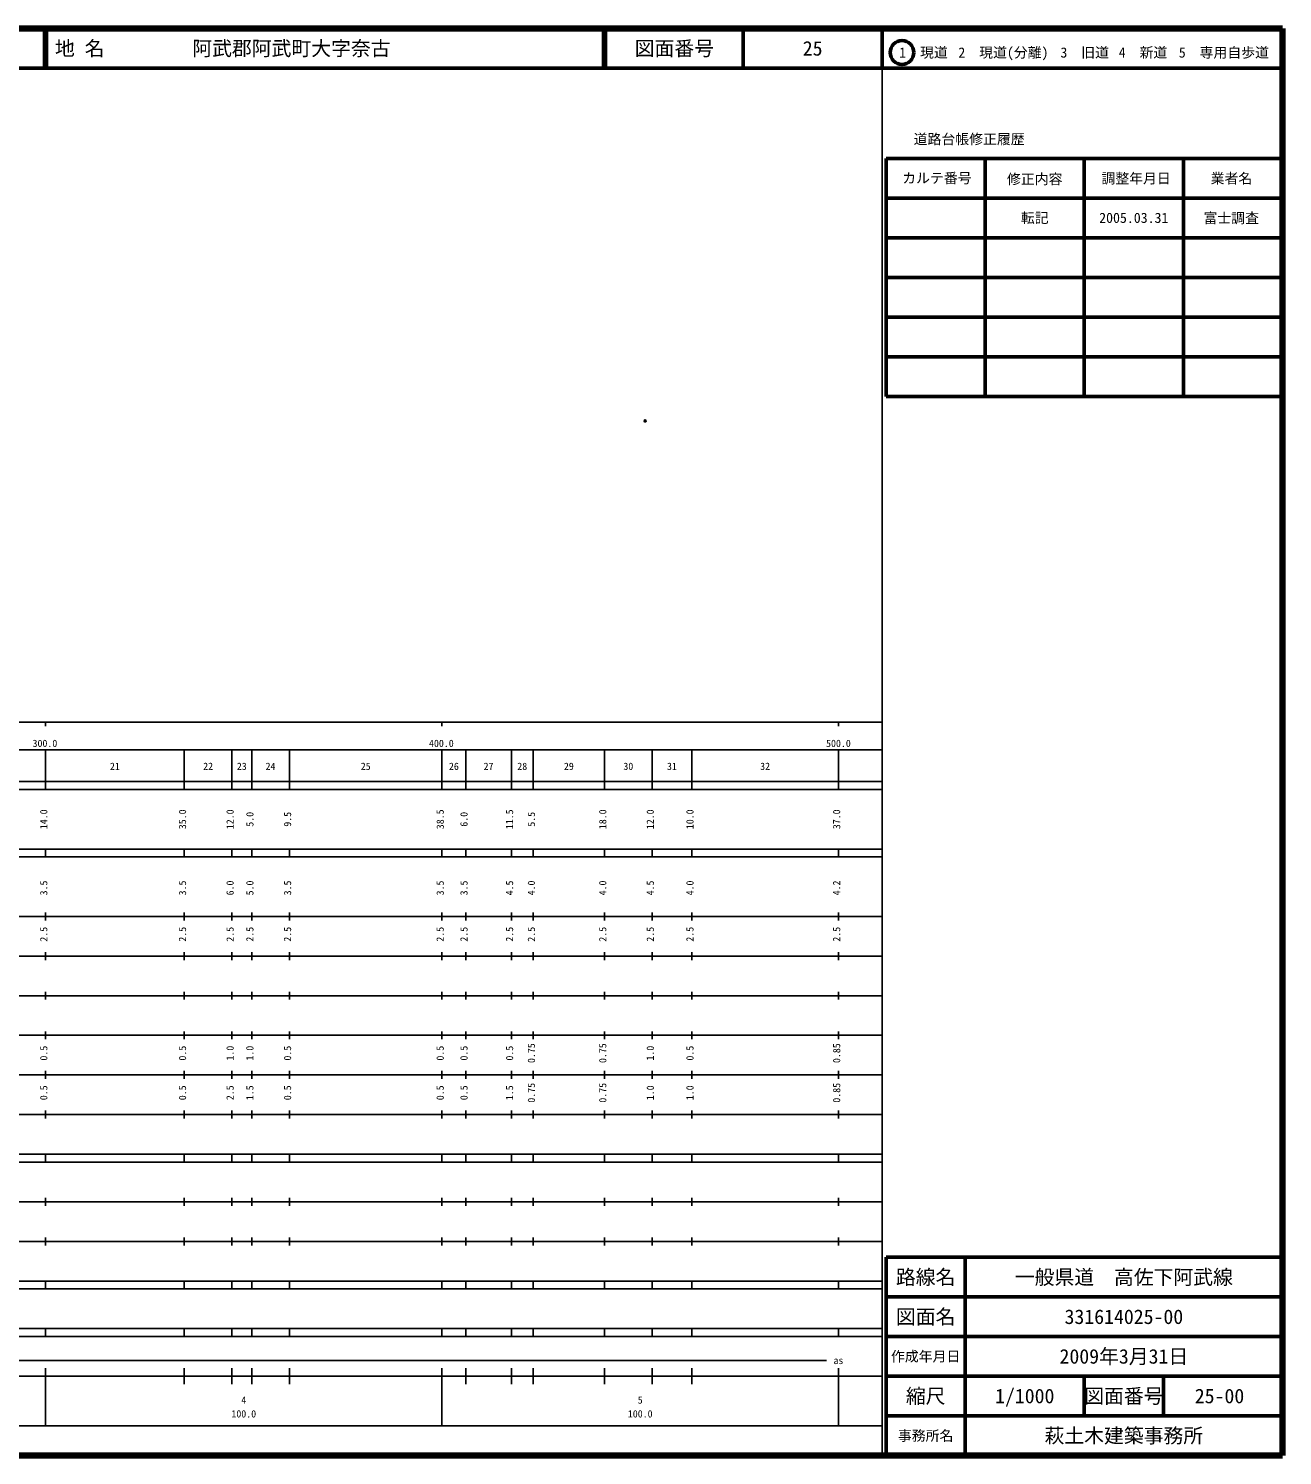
# Model space of a CAD drawing. Units: millimetres on the paper. Extents: x 40 to 680, y 20 to 380.
# Drawn here: x 363.7 to 680, y 20 to 380 of the extents above; entities that cross this region are included whole.
import ezdxf
from ezdxf.enums import TextEntityAlignment as Align

# ---------------------------------------------------------------- set-up
doc = ezdxf.new("R2010")
doc.units = ezdxf.units.MM
doc.header["$PDMODE"] = 32
doc.header["$PDSIZE"] = 0.5
doc.layers.add('M-OTRS', color=6, linetype='Continuous')
doc.layers.add('M-TTL-TXT', color=7, linetype='Continuous')
for name, color, linetype, lineweight in [('M-TTL', 2, 'Continuous', 140), ('M-TTL-BAND', 7, 'Continuous', 25), ('M-TTL-FRAM', 2, 'Continuous', 50), ('M-TTL-LINE', 7, 'Continuous', 50)]:
    doc.layers.add(name, color=color, linetype=linetype, lineweight=lineweight)
doc.styles.add('ＭＳ ゴシック', font='')
doc.styles.get('ＭＳ ゴシック').set_extended_font_data('MS Gothic')

msp = doc.modelspace()

# ---------------------------------------------------------------- linework, layer by layer
at = {"layer": 'M-OTRS'}
msp.add_point((519.224, 280.988), dxfattribs=at)
at = {"layer": 'M-TTL'}
for p, q in [((680, 380), (40, 380)), ((680, 20), (680, 380)), ((40, 20), (680, 20))]:
    msp.add_line(p, q, dxfattribs=at)
at = {"layer": 'M-TTL-BAND'}
for p, q in [((579, 20), (579, 370)), ((40, 205), (579, 205)), ((368, 205), (368, 204)), ((468, 205), (468, 204)), ((568, 205), (568, 204)), ((68, 198), (579, 198)), ((368, 188), (368, 198)), ((403, 188), (403, 198)), ((415, 188), (415, 198)), ((420, 188), (420, 198)), ((429.5, 188), (429.5, 198)), ((468, 188), (468, 198)), ((474, 188), (474, 198)), ((485.5, 188), (485.5, 198)), ((491, 188), (491, 198)), ((509, 188), (509, 198)), ((521, 188), (521, 198)), ((531, 188), (531, 198)), ((568, 188), (568, 198)), ((40, 190), (579, 190)), ((40, 188), (579, 188)), ((40, 173), (579, 173)), ((368, 171), (368, 173)), ((403, 171), (403, 173)), ((415, 171), (415, 173)), ((420, 171), (420, 173)), ((429.5, 171), (429.5, 173)), ((468, 171), (468, 173)), ((474, 171), (474, 173)), ((485.5, 171), (485.5, 173)), ((491, 171), (491, 173)), ((509, 171), (509, 173)), ((521, 171), (521, 173)), ((531, 171), (531, 173)), ((568, 171), (568, 173)), ((40, 171), (579, 171)), ((40, 156), (579, 156)), ((368, 155), (368, 157)), ((403, 155), (403, 157)), ((415, 155), (415, 157)), ((420, 155), (420, 157)), ((429.5, 155), (429.5, 157)), ((468, 155), (468, 157)), ((474, 155), (474, 157)), ((485.5, 155), (485.5, 157)), ((491, 155), (491, 157)), ((509, 155), (509, 157)), ((521, 155), (521, 157)), ((531, 155), (531, 157)), ((568, 155), (568, 157)), ((46, 146), (579, 146)), ((368, 145), (368, 147)), ((403, 145), (403, 147)), ((415, 145), (415, 147)), ((420, 145), (420, 147)), ((429.5, 145), (429.5, 147)), ((468, 145), (468, 147)), ((474, 145), (474, 147)), ((485.5, 145), (485.5, 147)), ((491, 145), (491, 147)), ((509, 145), (509, 147)), ((521, 145), (521, 147)), ((531, 145), (531, 147)), ((568, 145), (568, 147)), ((368, 135), (368, 137)), ((403, 135), (403, 137)), ((415, 135), (415, 137)), ((420, 135), (420, 137)), ((429.5, 135), (429.5, 137)), ((468, 135), (468, 137)), ((474, 135), (474, 137)), ((485.5, 135), (485.5, 137)), ((491, 135), (491, 137)), ((509, 135), (509, 137)), ((521, 135), (521, 137)), ((531, 135), (531, 137)), ((568, 135), (568, 137)), ((52, 136), (579, 136)), ((46, 126), (579, 126)), ((368, 125), (368, 127)), ((403, 125), (403, 127)), ((415, 125), (415, 127)), ((420, 125), (420, 127)), ((429.5, 125), (429.5, 127)), ((468, 125), (468, 127)), ((474, 125), (474, 127)), ((485.5, 125), (485.5, 127)), ((491, 125), (491, 127)), ((509, 125), (509, 127)), ((521, 125), (521, 127)), ((531, 125), (531, 127)), ((568, 125), (568, 127)), ((52, 116), (579, 116)), ((368, 115), (368, 117)), ((403, 115), (403, 117)), ((415, 115), (415, 117)), ((420, 115), (420, 117)), ((429.5, 115), (429.5, 117)), ((468, 115), (468, 117)), ((474, 115), (474, 117)), ((485.5, 115), (485.5, 117)), ((491, 115), (491, 117)), ((509, 115), (509, 117)), ((521, 115), (521, 117)), ((531, 115), (531, 117)), ((568, 115), (568, 117)), ((46, 106), (579, 106)), ((368, 105), (368, 107)), ((403, 105), (403, 107)), ((415, 105), (415, 107)), ((420, 105), (420, 107)), ((429.5, 105), (429.5, 107)), ((468, 105), (468, 107)), ((474, 105), (474, 107)), ((485.5, 105), (485.5, 107)), ((491, 105), (491, 107)), ((509, 105), (509, 107)), ((521, 105), (521, 107)), ((531, 105), (531, 107)), ((568, 105), (568, 107)), ((40, 96), (579, 96)), ((40, 94), (579, 94)), ((368, 94), (368, 96)), ((403, 94), (403, 96)), ((415, 94), (415, 96)), ((420, 94), (420, 96)), ((429.5, 94), (429.5, 96)), ((468, 94), (468, 96)), ((474, 94), (474, 96)), ((485.5, 94), (485.5, 96)), ((491, 94), (491, 96)), ((509, 94), (509, 96)), ((521, 94), (521, 96)), ((531, 94), (531, 96)), ((568, 94), (568, 96)), ((49, 84), (579, 84)), ((368, 83), (368, 85)), ((403, 83), (403, 85)), ((415, 83), (415, 85)), ((420, 83), (420, 85)), ((429.5, 83), (429.5, 85)), ((468, 83), (468, 85)), ((474, 83), (474, 85)), ((485.5, 83), (485.5, 85)), ((491, 83), (491, 85)), ((509, 83), (509, 85)), ((521, 83), (521, 85)), ((531, 83), (531, 85)), ((568, 83), (568, 85)), ((40, 74), (579, 74)), ((368, 73), (368, 75)), ((403, 73), (403, 75)), ((415, 73), (415, 75)), ((420, 73), (420, 75)), ((429.5, 73), (429.5, 75)), ((468, 73), (468, 75)), ((474, 73), (474, 75)), ((485.5, 73), (485.5, 75)), ((491, 73), (491, 75)), ((509, 73), (509, 75)), ((521, 73), (521, 75)), ((531, 73), (531, 75)), ((568, 73), (568, 75)), ((40, 64), (579, 64)), ((40, 62), (579, 62)), ((368, 62), (368, 64)), ((403, 62), (403, 64)), ((415, 62), (415, 64)), ((420, 62), (420, 64)), ((429.5, 62), (429.5, 64)), ((468, 62), (468, 64)), ((474, 62), (474, 64)), ((485.5, 62), (485.5, 64)), ((491, 62), (491, 64)), ((509, 62), (509, 64)), ((521, 62), (521, 64)), ((531, 62), (531, 64)), ((568, 62), (568, 64)), ((40, 52), (579, 52)), ((368, 50), (368, 52)), ((403, 50), (403, 52)), ((415, 50), (415, 52)), ((420, 50), (420, 52)), ((429.5, 50), (429.5, 52)), ((468, 50), (468, 52)), ((474, 50), (474, 52)), ((485.5, 50), (485.5, 52)), ((491, 50), (491, 52)), ((509, 50), (509, 52)), ((521, 50), (521, 52)), ((531, 50), (531, 52)), ((568, 50), (568, 52)), ((40, 50), (579, 50)), ((71, 44), (565, 44)), ((40, 40), (579, 40)), ((368, 27.5), (368, 42)), ((403, 38), (403, 42)), ((415, 38), (415, 42)), ((420, 38), (420, 42)), ((429.5, 38), (429.5, 42)), ((468, 27.5), (468, 42)), ((474, 38), (474, 42)), ((485.5, 38), (485.5, 42)), ((491, 38), (491, 42)), ((509, 38), (509, 42)), ((521, 38), (521, 42)), ((531, 38), (531, 42)), ((568, 27.5), (568, 42)), ((68, 27.5), (579, 27.5))]:
    msp.add_line(p, q, dxfattribs=at)
at = {"layer": 'M-TTL-FRAM'}
for p, q in [((580, 347.197), (580, 287.197)), ((580, 347.197), (680, 347.197)), ((580, 287.197), (680, 287.197)), ((680, 70), (580, 70)), ((580, 70), (580, 20))]:
    msp.add_line(p, q, dxfattribs=at)
at = {"layer": 'M-TTL-LINE'}
for p, q in [((367.75, 380), (367.75, 370)), ((368.25, 380), (368.25, 370)), ((508.747, 380), (508.747, 370)), ((509.247, 380), (509.247, 370)), ((543.997, 380), (543.997, 370)), ((579, 380), (579, 370)), ((40, 370), (680, 370)), ((605, 347.197), (605, 287.197)), ((630, 347.197), (630, 287.197)), ((655, 347.197), (655, 287.197)), ((580, 337.197), (680, 337.197)), ((580, 327.197), (680, 327.197)), ((580, 317.197), (680, 317.197)), ((580, 307.197), (680, 307.197)), ((580, 297.197), (680, 297.197)), ((600, 70), (600, 20)), ((680, 60), (580, 60)), ((680, 50), (580, 50)), ((680, 40), (580, 40)), ((630, 40), (630, 30)), ((650, 40), (650, 30)), ((680, 30), (580, 30))]:
    msp.add_line(p, q, dxfattribs=at)
msp.add_circle((584.031, 373.958), 3, dxfattribs=at)

# ---------------------------------------------------------------- texts
at = {"layer": 'M-TTL-BAND', "style": 'ＭＳ ゴシック'}
for s, p in [('300.0', (367.844, 198.195)), ('400.0', (467.844, 198.195)), ('500.0', (568, 198.195)), ('21', (385.5, 192.405)), ('22', (409, 192.405)), ('23', (417.5, 192.405)), ('24', (424.75, 192.405)), ('25', (448.75, 192.405)), ('26', (471, 192.405)), ('27', (479.75, 192.405)), ('28', (488.25, 192.405)), ('29', (500, 192.405)), ('30', (515, 192.405)), ('31', (526, 192.405)), ('32', (549.5, 192.405)), ('as', (568, 42.5)), ('4', (418, 32.523)), ('5', (518, 32.523)), ('100.0', (418, 29.033)), ('100.0', (518, 29.033))]:
    msp.add_text(s, height=1.833, dxfattribs=at).set_placement(p, align=Align.BOTTOM_CENTER)
for s, p in [('14.0', (369, 180.5)), ('35.0', (404, 180.5)), ('12.0', (416, 180.5)), ('5.0', (421, 180.5)), ('9.5', (430.5, 180.5)), ('38.5', (469, 180.5)), ('6.0', (475, 180.5)), ('11.5', (486.5, 180.5)), ('5.5', (492, 180.5)), ('18.0', (510, 180.5)), ('12.0', (522, 180.5)), ('10.0', (532, 180.5)), ('37.0', (569, 180.5)), ('3.5', (369, 163.174)), ('3.5', (404, 163.174)), ('6.0', (416, 163.174)), ('5.0', (421, 163.174)), ('3.5', (430.5, 163.174)), ('3.5', (469, 163.174)), ('3.5', (475, 163.174)), ('4.5', (486.5, 163.174)), ('4.0', (492, 163.174)), ('4.0', (510, 163.174)), ('4.5', (522, 163.174)), ('4.0', (532, 163.174)), ('4.2', (569, 163.174)), ('2.5', (369, 151.5)), ('2.5', (404, 151.5)), ('2.5', (416, 151.5)), ('2.5', (421, 151.5)), ('2.5', (430.5, 151.5)), ('2.5', (469, 151.5)), ('2.5', (475, 151.5)), ('2.5', (486.5, 151.5)), ('2.5', (492, 151.5)), ('2.5', (510, 151.5)), ('2.5', (522, 151.5)), ('2.5', (532, 151.5)), ('2.5', (569, 151.5)), ('0.5', (369, 121.5)), ('0.5', (404, 121.5)), ('1.0', (416, 121.5)), ('1.0', (421, 121.5)), ('0.5', (430.5, 121.5)), ('0.5', (469, 121.5)), ('0.5', (475, 121.5)), ('0.5', (486.5, 121.5)), ('0.75', (492, 121.5)), ('0.75', (510, 121.5)), ('1.0', (522, 121.5)), ('0.5', (532, 121.5)), ('0.85', (569, 121.5)), ('0.5', (369, 111.5)), ('0.5', (404, 111.5)), ('2.5', (416, 111.5)), ('1.5', (421, 111.5)), ('0.5', (430.5, 111.5)), ('0.5', (469, 111.5)), ('0.5', (475, 111.5)), ('1.5', (486.5, 111.5)), ('0.75', (492, 111.5)), ('0.75', (510, 111.5)), ('1.0', (522, 111.5)), ('1.0', (532, 111.5)), ('0.85', (569, 111.5))]:
    msp.add_text(s, height=1.833, rotation=90, dxfattribs=at).set_placement(p, align=Align.BOTTOM_CENTER)
at = {"layer": 'M-TTL-TXT', "style": 'ＭＳ ゴシック'}
for s, p in [('地 名', (370.38, 375)), ('阿武郡阿武町大字奈古', (405.024, 375))]:
    msp.add_text(s, height=3.666, dxfattribs=at).set_placement(p, align=Align.MIDDLE_LEFT)
for s, height, p in [('図面番号', 3.666, (526.622, 375)), ('25', 3.666, (561.497, 375)), ('1\u3000現道', 2.566, (589.448, 373.958)), ('2\u3000現道(分離)', 2.566, (609.619, 373.958)), ('3\u3000旧道', 2.566, (630.121, 373.958)), ('4\u3000新道', 2.566, (644.824, 373.958)), ('5\u3000専用自歩道', 2.566, (665.228, 373.958)), ('道路台帳修正履歴', 2.566, (600.968, 352.113)), ('カルテ番号', 2.566, (592.839, 342.277)), ('修正内容', 2.566, (617.509, 342.023)), ('調整年月日', 2.566, (643.089, 342.197)), ('業者名', 2.566, (667.134, 342.197)), ('転記', 2.566, (617.5, 332.245)), ('2005.03.31', 2.566, (642.5, 332.245)), ('富士調査', 2.566, (667.077, 332.189)), ('路線名', 3.666, (590, 65)), ('路線名', 3.666, (590, 65)), ('一般県道\u3000高佐下阿武線', 3.666, (640, 65)), ('図面名', 3.666, (590, 55)), ('図面名', 3.666, (590, 55)), ('331614025-00', 3.666, (640, 55)), ('2009年3月31日', 3.666, (640, 45)), ('作成年月日', 2.566, (590, 45)), ('作成年月日', 2.566, (590, 45)), ('縮尺', 3.666, (590, 35)), ('縮尺', 3.666, (590, 35)), ('1/1000', 3.666, (615, 35)), ('図面番号', 3.666, (640, 35)), ('図面番号', 3.666, (640, 35)), ('25-00', 3.666, (664.125, 35)), ('事務所名', 2.566, (590, 25)), ('事務所名', 2.566, (590, 25)), ('萩土木建築事務所', 3.666, (640, 25))]:
    msp.add_text(s, height=height, dxfattribs=at).set_placement(p, align=Align.MIDDLE_CENTER)

doc.saveas('drawing.dxf')
